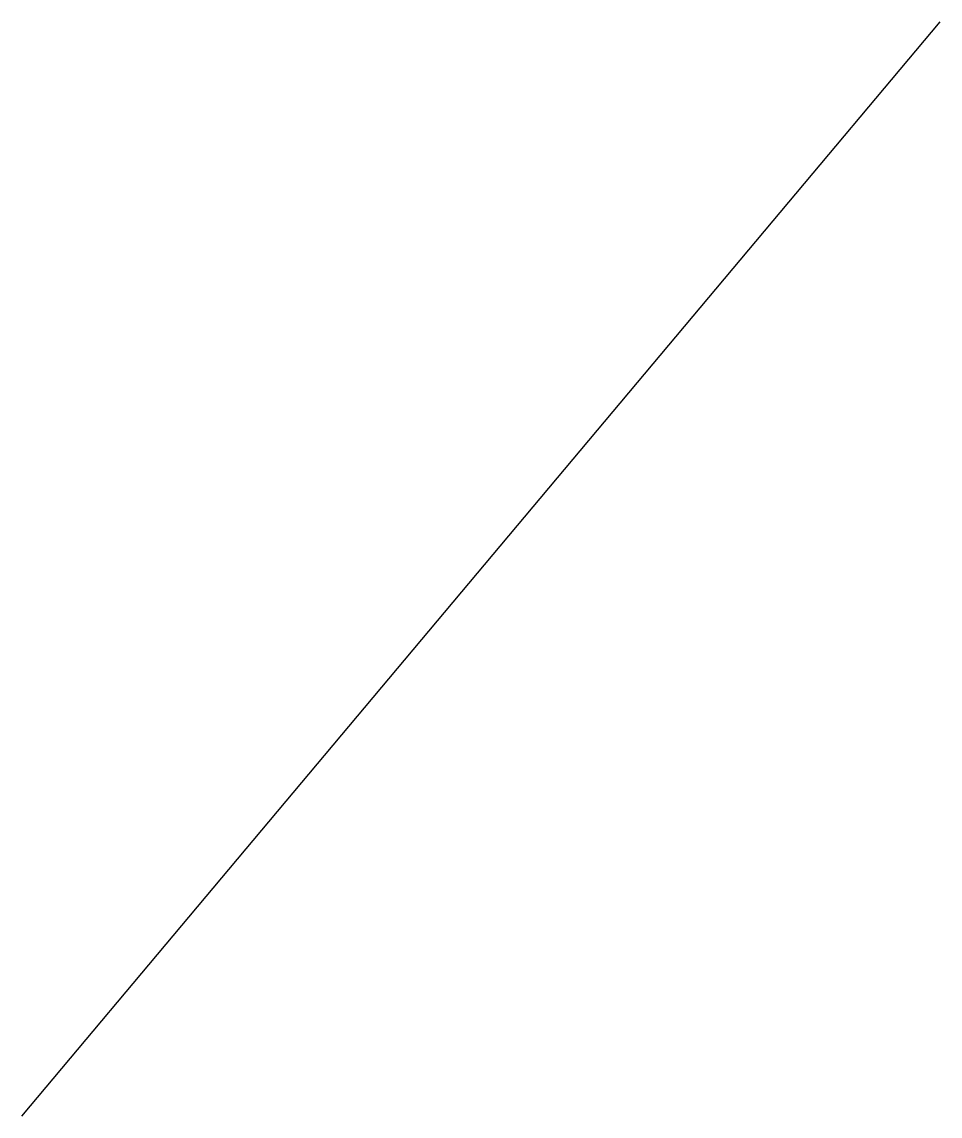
# Model space of a CAD drawing. Header units: inches. Extents: x 1333.15 to 1341.16, y 1071.1 to 1080.64.
import ezdxf

# ---------------------------------------------------------------- set-up
doc = ezdxf.new("R2010")
doc.units = ezdxf.units.IN
doc.header["$MEASUREMENT"] = 0

# ---------------------------------------------------------------- blocks, each defined once
blk = doc.blocks.new('BL-1')
blk.add_line((10.64, 5.9214), (18.6458, 15.4637))

msp = doc.modelspace()

# ---------------------------------------------------------------- block references
msp.add_blockref('BL-1', (1322.5103, 1065.1777))

doc.saveas('drawing.dxf')
